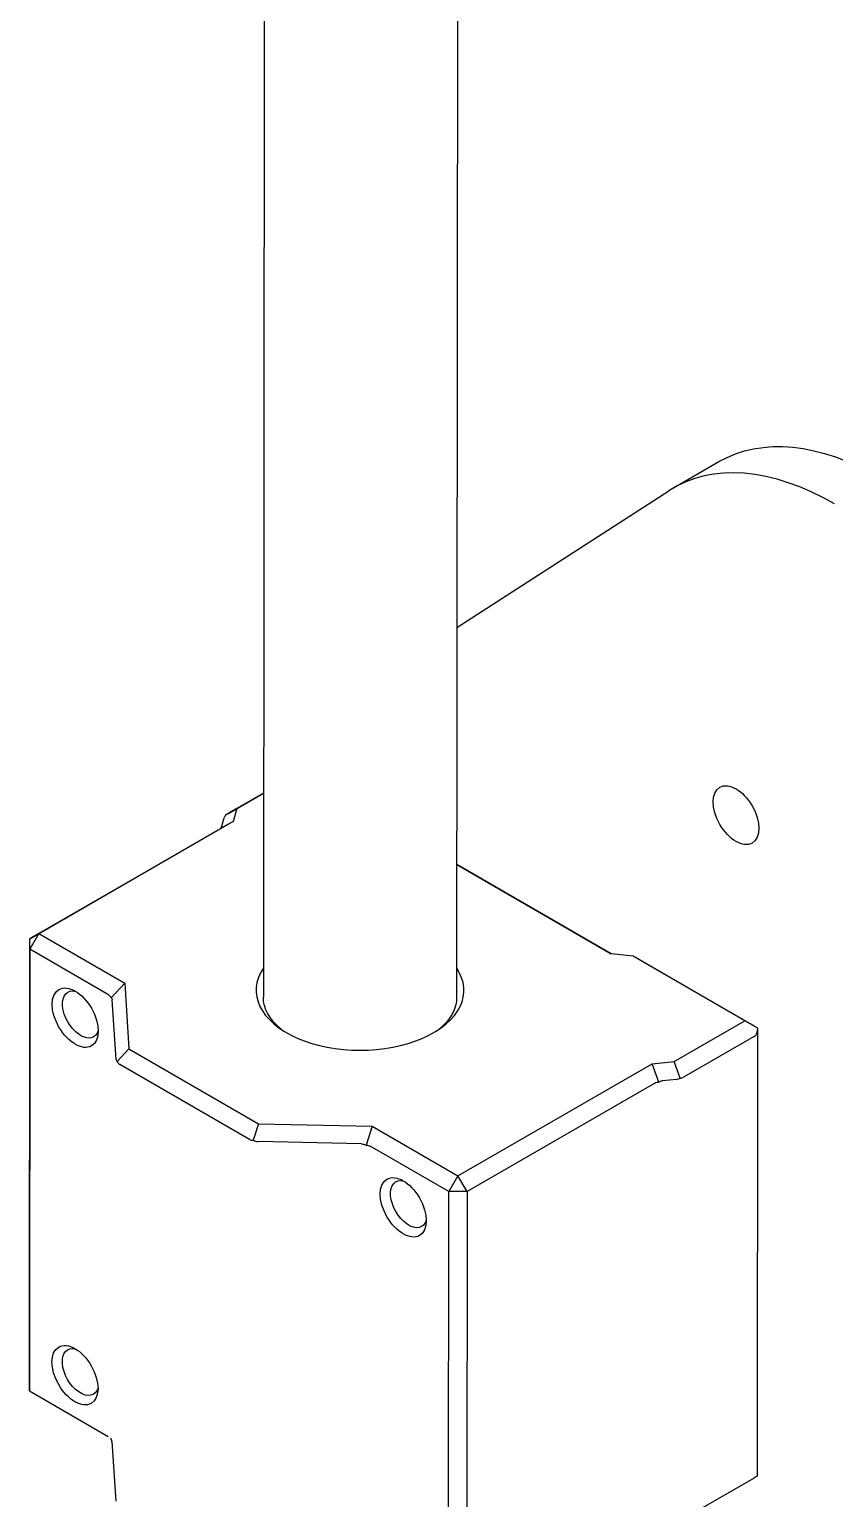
# Model space of a CAD drawing. Header units: millimetres. Extents: x 129 to 6329, y 33 to 3553.
# Drawn here: x 3370.2 to 3495.2, y 2565.7 to 2793.8 of the extents above; entities that cross this region are included whole.
import ezdxf

# ---------------------------------------------------------------- set-up
doc = ezdxf.new("R2010")
doc.units = ezdxf.units.MM
doc.layers.add('vistasIsometricas', color=255, linetype='Continuous')

msp = doc.modelspace()

# ---------------------------------------------------------------- linework, layer by layer
at = {"layer": 'vistasIsometricas', "extrusion": (1e-16, 0.816497, 0.57735)}
for p, q in [((3406.708, 2888.678), (3406.53, 2643.574)), ((3436.666, 2830.528), (3436.53, 2643.553)), ((3470.162, 2722.609), (3477.233, 2726.692)), ((3436.572, 2700.944), (3469.453, 2722.177)), ((3401.014, 2672.006), (3406.553, 2675.203)), ((3406.553, 2675.201), (3402.43, 2672.82)), ((3400.072, 2670.123), (3400.459, 2671.389)), ((3402.43, 2672.82), (3400.655, 2671.798)), ((3402.43, 2672.82), (3401.824, 2670.836)), ((3370.264, 2652.618), (3399.517, 2669.507)), ((3401.824, 2670.836), (3371.68, 2653.432)), ((3401.824, 2670.836), (3399.877, 2669.715)), ((3436.545, 2664.135), (3460.517, 2650.271)), ((3460.514, 2650.271), (3436.545, 2664.133)), ((3371.68, 2653.432), (3370.264, 2652.618)), ((3371.68, 2653.432), (3370.264, 2650.983)), ((3371.68, 2653.432), (3385.014, 2645.721)), ((3370.215, 2584.061), (3370.264, 2652.618)), ((3370.264, 2650.983), (3370.215, 2582.427)), ((3370.264, 2650.983), (3370.264, 2652.618)), ((3382.488, 2643.915), (3370.264, 2650.983)), ((3463.948, 2649.92), (3460.514, 2650.271)), ((3481.281, 2639.896), (3463.948, 2649.92)), ((3464.87, 2649.388), (3463.948, 2649.92)), ((3465.361, 2649.104), (3482.694, 2639.08)), ((3385.014, 2645.721), (3382.907, 2643.446)), ((3385.014, 2645.721), (3385.67, 2635.535)), ((3383.67, 2633.861), (3383.072, 2643.14)), ((3470.312, 2633.562), (3481.281, 2639.896)), ((3483.281, 2638.74), (3481.281, 2639.896)), ((3482.694, 2637.446), (3471.725, 2631.112)), ((3483.23, 2569.227), (3483.281, 2638.74)), ((3385.67, 2635.535), (3383.836, 2633.555)), ((3385.67, 2635.535), (3405.773, 2623.909)), ((3404.357, 2621.461), (3384.255, 2633.087)), ((3436.734, 2615.81), (3466.878, 2633.214)), ((3466.878, 2633.214), (3470.312, 2633.562)), ((3467.89, 2630.381), (3466.878, 2633.214)), ((3471.234, 2630.98), (3470.312, 2633.562)), ((3467.399, 2630.249), (3438.147, 2613.36)), ((3470.658, 2630.792), (3468.466, 2630.57)), ((3405.773, 2623.909), (3404.972, 2621.331)), ((3405.773, 2623.909), (3423.4, 2623.522)), ((3423.4, 2623.522), (3422.48, 2620.56)), ((3423.4, 2623.522), (3436.734, 2615.81)), ((3421.755, 2620.769), (3405.697, 2621.122)), ((3435.318, 2613.362), (3423.095, 2620.431)), ((3436.734, 2615.81), (3435.318, 2613.362)), ((3438.147, 2613.36), (3436.734, 2615.81)), ((3435.268, 2544.805), (3435.318, 2613.362)), ((3438.147, 2613.36), (3435.318, 2613.362)), ((3438.147, 2613.36), (3438.097, 2544.803)), ((3370.215, 2582.427), (3370.215, 2584.061)), ((3370.215, 2582.427), (3382.438, 2575.358)), ((3383.022, 2574.583), (3383.62, 2565.304)), ((3471.675, 2562.555), (3482.645, 2568.889))]:
    msp.add_line(p, q, dxfattribs=at)
at = {"layer": 'vistasIsometricas', "extrusion": (1.90699e-16, -8.38897e-17, -1)}
msp.add_ellipse((3502.233, 2683.391), major_axis=(-25, 43.301), ratio=0.5773503, start_param=0, end_param=0.7862378, dxfattribs=at)
at = {"layer": 'vistasIsometricas'}
for centre, major_axis, ratio, start_param, end_param in [((3495.162, 2679.308), (-25, 43.301), 0.5773503, -0.7862378, 0.028749), ((3479.889, 2671.811), (-2.5, 4.33), 0.5773503, 1.5707963, 7.8539816), ((3402.43, 2672.82), (1.951, 1.76), 0.2528296, 2.4374656, 2.7428983), ((3421.531, 2644.623), (-16.129, 0.012), 0.5778348, -0.3763784, 3.5179711), ((3377.331, 2640.365), (-2.527, 4.377), 0.5773503, 1.5707963, 7.8539816), ((3481.281, 2639.896), (-1.412, 2.451), 0.5773503, 3.1420125, 3.9274106), ((3385.67, 2635.535), (1.895, 1.934), 0.3319052, 2.8522132, 3.226298), ((3385.67, 2635.535), (1.415, 2.449), 0.5775926, 2.7672981, 3.1413829), ((3470.312, 2633.562), (-0.411, 2.762), 0.7084592, 3.1085342, 3.4139668), ((3470.312, 2633.562), (-1.412, 2.451), 0.5773503, 2.8365799, 3.1420125), ((3405.773, 2623.909), (1.415, 2.449), 0.5775926, 3.1413829, 3.5154677), ((3405.773, 2623.909), (0.091, 2.787), 0.7169645, 2.7750691, 3.1491539), ((3428.242, 2610.922), (-2.527, 4.377), 0.5773503, 1.5707963, 7.8539816), ((3377.29, 2584.866), (-2.527, 4.377), 0.5773503, 1.5707963, 7.8539816), ((3381.025, 2576.173), (-1.915, 1.877), 0.3042879, 3.4686208, 3.8427056)]:
    msp.add_ellipse(centre, major_axis=major_axis, ratio=ratio, start_param=start_param, end_param=end_param, dxfattribs=at)
at = {"layer": 'vistasIsometricas', "extrusion": (4.05532e-16, 4.99075e-18, -1)}
msp.add_ellipse((3398.102, 2668.692), major_axis=(1.951, 1.76), ratio=0.2528296, start_param=0.3986944, end_param=0.704127, dxfattribs=at)
at = {"layer": 'vistasIsometricas', "extrusion": (1.93301e-16, 1.11603e-16, -1)}
for centre in [(3378.189, 2640.86), (3429.1, 2611.417)]:
    msp.add_ellipse(centre, major_axis=(-2, 3.464), ratio=0.5773503, start_param=2.6395161, end_param=6.7852619, dxfattribs=at)
at = {"layer": 'vistasIsometricas', "extrusion": (8.29103e-17, -1.29575e-16, -1)}
msp.add_ellipse((3381.072, 2641.466), major_axis=(1.415, 2.449), ratio=0.5775926, start_param=0.0002097, end_param=0.3742945, dxfattribs=at)
at = {"layer": 'vistasIsometricas', "extrusion": (2.13115e-16, -3.0001e-16, -1)}
for start_param, end_param in [(-0.6156227, 0), (3.1415927, 3.7572154)]:
    msp.add_ellipse((3421.53, 2643.563), major_axis=(-15, 0.011), ratio=0.5778348, start_param=start_param, end_param=end_param, dxfattribs=at)
at = {"layer": 'vistasIsometricas', "extrusion": (9.93069e-17, -2.00707e-16, -1)}
msp.add_ellipse((3381.072, 2641.466), major_axis=(1.895, 1.934), ratio=0.3319052, start_param=-0.0847053, end_param=0.2893795, dxfattribs=at)
at = {"layer": 'vistasIsometricas', "extrusion": (-8.3017e-17, -1.29465e-16, -1)}
msp.add_ellipse((3468.812, 2627.799), major_axis=(-1.412, 2.451), ratio=0.5773503, start_param=-0.0004198, end_param=0.3050128, dxfattribs=at)
at = {"layer": 'vistasIsometricas', "extrusion": (4.95692e-16, -7.10453e-17, -1)}
msp.add_ellipse((3468.812, 2627.799), major_axis=(-0.411, 2.762), ratio=0.7084592, start_param=-0.2723742, end_param=0.0330584, dxfattribs=at)
at = {"layer": 'vistasIsometricas', "extrusion": (3.02017e-16, 6.19349e-17, -1)}
msp.add_ellipse((3421.68, 2617.982), major_axis=(0.091, 2.787), ratio=0.7169645, start_param=-0.0075613, end_param=0.3665235, dxfattribs=at)
at = {"layer": 'vistasIsometricas', "extrusion": (2.74358e-17, 1.4748e-16, -1)}
msp.add_ellipse((3421.68, 2617.982), major_axis=(1.415, 2.449), ratio=0.5775926, start_param=-0.3738751, end_param=0.0002097, dxfattribs=at)
at = {"layer": 'vistasIsometricas', "extrusion": (1.75e-16, 4.33013e-17, -1)}
msp.add_ellipse((3378.148, 2585.362), major_axis=(-2, 3.464), ratio=0.5773503, start_param=2.6395161, end_param=6.7852619, dxfattribs=at)
at = {"layer": 'vistasIsometricas', "extrusion": (2.78382e-14, -4.7778e-14, -1)}
msp.add_ellipse((3481.229, 2568.074), major_axis=(2.001, 1.153), ratio=0.0007271, start_param=0.0004198, end_param=0.7853978, dxfattribs=at)

doc.saveas('drawing.dxf')
